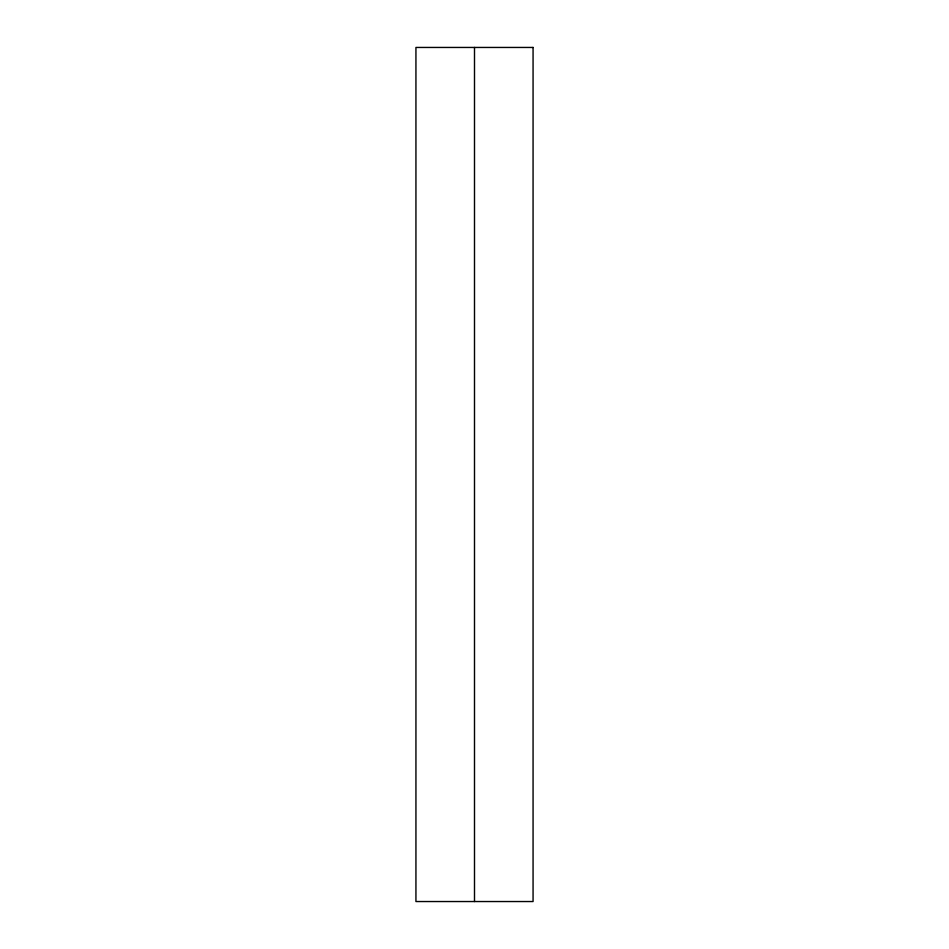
<?xml version="1.0" encoding="UTF-8"?>
<svg xmlns="http://www.w3.org/2000/svg" width="949" height="949" viewBox="0 0 949 949"><rect width="100%" height="100%" fill="white"/><g stroke="black" fill="none" stroke-linecap="round" stroke-linejoin="round"><path stroke-width="1.42" d="M474.5 47.45L474.5 901.538M533.065 47.45L415.935 47.45L415.935 901.538L533.065 901.538L533.065 47.45"/></g></svg>
